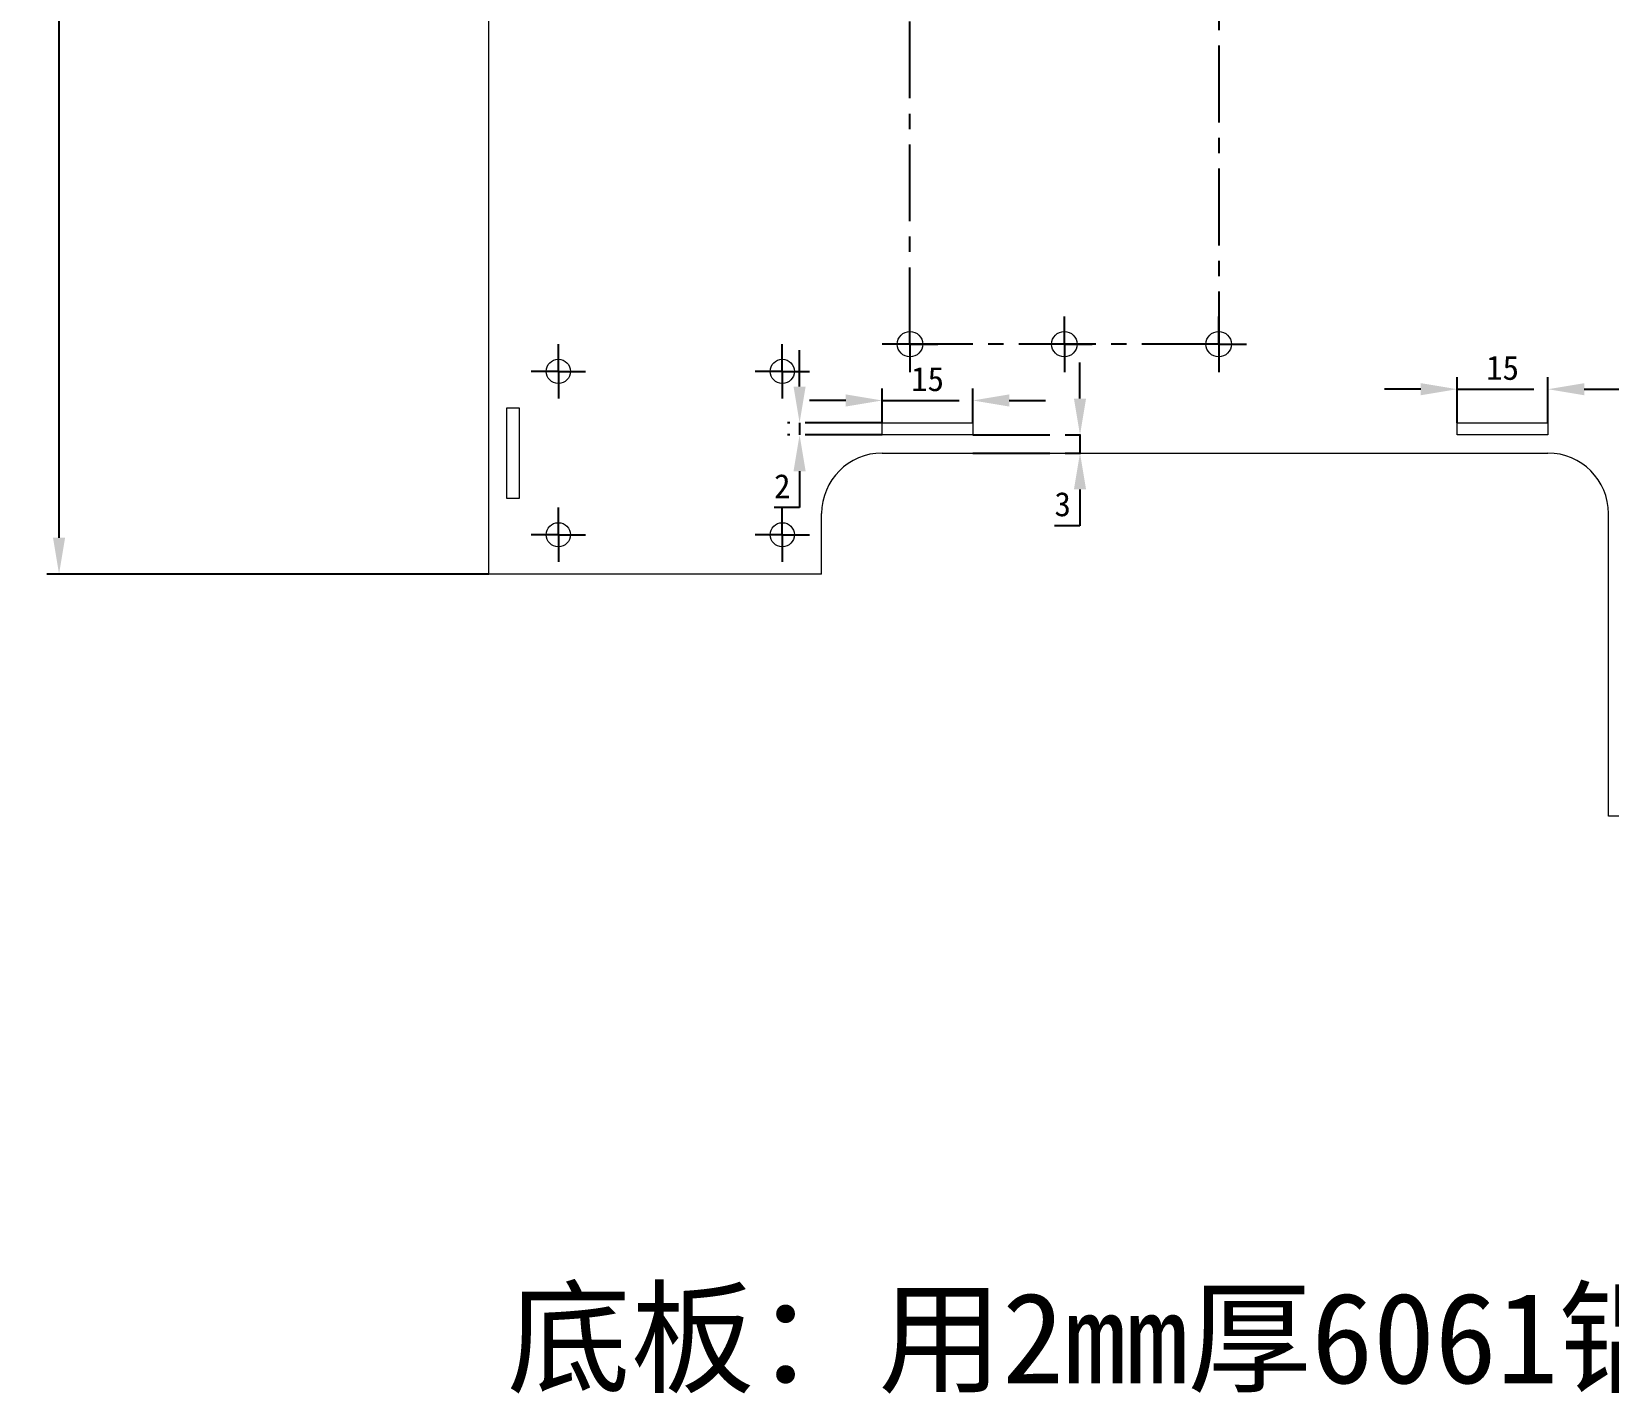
# Model space of a CAD drawing. Header units: millimetres. Extents: x -1259 to 2179, y 223 to 757.
# Drawn here: x 89.4 to 350, y 225.2 to 450.8 of the extents above; entities that cross this region are included whole.
import ezdxf

# ---------------------------------------------------------------- set-up
doc = ezdxf.new("R2010")
doc.units = ezdxf.units.MM
doc.header["$PDSIZE"] = -1
doc.linetypes.add('CENTERX2', pattern=[20.32, 12.7, -2.54, 2.54, -2.54])
doc.layers.add('10', color=7, linetype='Continuous')
doc.dimstyles.new('ISO-25', dxfattribs={"dimtxt": 2.5, "dimasz": 2.5, "dimexe": 1.25, "dimexo": 0.625, "dimtad": 1, "dimtxsty": 'Standard', "dimcen": 2.5, "dimadec": 0, "dimazin": 0, "dimtfac": 1, "dimtmove": 0, "dimatfit": 3, "dimfxl": 1, "dimarcsym": 0})

# ---------------------------------------------------------------- blocks, each defined once
blk = doc.blocks.new('SW_CENTERMARKSYMBOL_8')
at = {"layer": '10', "color": 0}
for p, q in [((0, 2.5), (0, 4.5)), ((-2.5, 0), (-4.5, 0)), ((0, 0), (-2.5, 0)), ((0, 0), (0, 2.5)), ((0, 0), (0, -2.5)), ((0, 0), (2.5, 0)), ((2.5, 0), (4.5, 0)), ((0, -2.5), (0, -4.5))]:
    blk.add_line(p, q, dxfattribs=at)
blk = doc.blocks.new('SW_CENTERMARKSYMBOL_9')
at = {"layer": '10', "color": 0}
for p, q in [((0, 2.5), (0, 4.5)), ((-2.5, 0), (-4.5, 0)), ((0, 0), (-2.5, 0)), ((0, 0), (0, 2.5)), ((0, 0), (0, -2.5)), ((0, 0), (2.5, 0)), ((2.5, 0), (4.5, 0)), ((0, -2.5), (0, -4.5))]:
    blk.add_line(p, q, dxfattribs=at)
blk = doc.blocks.new('SW_CENTERMARKSYMBOL_10')
at = {"layer": '10', "color": 0}
for p, q in [((0, 2.5), (0, 4.5)), ((-2.5, 0), (-4.5, 0)), ((0, 0), (-2.5, 0)), ((0, 0), (0, 2.5)), ((0, 0), (0, -2.5)), ((0, 0), (2.5, 0)), ((2.5, 0), (4.5, 0)), ((0, -2.5), (0, -4.5))]:
    blk.add_line(p, q, dxfattribs=at)
blk = doc.blocks.new('SW_CENTERMARKSYMBOL_11')
at = {"layer": '10', "color": 0}
for p, q in [((0, 2.5), (0, 4.5)), ((-2.5, 0), (-4.5, 0)), ((0, 0), (-2.5, 0)), ((0, 0), (0, 2.5)), ((0, 0), (0, -2.5)), ((0, 0), (2.5, 0)), ((2.5, 0), (4.5, 0)), ((0, -2.5), (0, -4.5))]:
    blk.add_line(p, q, dxfattribs=at)
blk = doc.blocks.new('SW_CENTERMARKSYMBOL_33')
at = {"layer": '10', "color": 0}
for p, q in [((0, 2.5), (0, 4.6)), ((-2.5, 0), (-4.6, 0)), ((0, 0), (-2.5, 0)), ((0, 0), (0, 2.5)), ((0, 0), (0, -2.5)), ((0, 0), (2.5, 0)), ((2.5, 0), (4.6, 0)), ((0, -2.5), (0, -4.6))]:
    blk.add_line(p, q, dxfattribs=at)
blk = doc.blocks.new('SW_CENTERMARKSYMBOL_34')
at = {"layer": '10', "color": 0}
for p, q in [((0, 2.5), (0, 4.6)), ((-2.5, 0), (-4.6, 0)), ((0, 0), (-2.5, 0)), ((0, 0), (0, 2.5)), ((0, 0), (0, -2.5)), ((0, 0), (2.5, 0)), ((2.5, 0), (4.6, 0)), ((0, -2.5), (0, -4.6))]:
    blk.add_line(p, q, dxfattribs=at)
blk = doc.blocks.new('SW_CENTERMARKSYMBOL_35')
at = {"layer": '10', "color": 0}
for p, q in [((0, 2.5), (0, 4.6)), ((-2.5, 0), (-4.6, 0)), ((0, 0), (-2.5, 0)), ((0, 0), (0, 2.5)), ((0, 0), (0, -2.5)), ((0, 0), (2.5, 0)), ((2.5, 0), (4.6, 0)), ((0, -2.5), (0, -4.6))]:
    blk.add_line(p, q, dxfattribs=at)
blk = doc.blocks.new('SW_CENTERMARKSYMBOL_52')
at = {"layer": '10', "color": 0}
for p, q in [((0, 2.5), (0, 4.5)), ((-2.5, 0), (-4.5, 0)), ((0, 0), (-2.5, 0)), ((0, 0), (0, 2.5)), ((0, 0), (0, -2.5)), ((0, 0), (2.5, 0)), ((2.5, 0), (4.5, 0)), ((0, -2.5), (0, -4.5))]:
    blk.add_line(p, q, dxfattribs=at)
blk = doc.blocks.new('SW_CENTERMARKSYMBOL_53')
at = {"layer": '10', "color": 0}
for p, q in [((0, 2.5), (0, 4.5)), ((-2.5, 0), (-4.5, 0)), ((0, 0), (-2.5, 0)), ((0, 0), (0, 2.5)), ((0, 0), (0, -2.5)), ((0, 0), (2.5, 0)), ((2.5, 0), (4.5, 0)), ((0, -2.5), (0, -4.5))]:
    blk.add_line(p, q, dxfattribs=at)
blk = doc.blocks.new('SW_CENTERMARKSYMBOL_54')
at = {"layer": '10', "color": 0}
for p, q in [((0, 2.5), (0, 4.5)), ((-2.5, 0), (-4.5, 0)), ((0, 0), (-2.5, 0)), ((0, 0), (0, 2.5)), ((0, 0), (0, -2.5)), ((0, 0), (2.5, 0)), ((2.5, 0), (4.5, 0)), ((0, -2.5), (0, -4.5))]:
    blk.add_line(p, q, dxfattribs=at)
blk = doc.blocks.new('SW_CENTERMARKSYMBOL_55')
at = {"layer": '10', "color": 0}
for p, q in [((0, 2.5), (0, 4.5)), ((-2.5, 0), (-4.5, 0)), ((0, 0), (-2.5, 0)), ((0, 0), (0, 2.5)), ((0, 0), (0, -2.5)), ((0, 0), (2.5, 0)), ((2.5, 0), (4.5, 0)), ((0, -2.5), (0, -4.5))]:
    blk.add_line(p, q, dxfattribs=at)
blk = doc.blocks.new('SW_CENTERMARKSYMBOL_77')
at = {"layer": '10', "color": 0}
for p, q in [((0, 2.5), (0, 4.6)), ((-2.5, 0), (-4.6, 0)), ((0, 0), (-2.5, 0)), ((0, 0), (0, 2.5)), ((0, 0), (0, -2.5)), ((0, 0), (2.5, 0)), ((2.5, 0), (4.6, 0)), ((0, -2.5), (0, -4.6))]:
    blk.add_line(p, q, dxfattribs=at)
blk = doc.blocks.new('SW_CENTERMARKSYMBOL_78')
at = {"layer": '10', "color": 0}
for p, q in [((0, 2.5), (0, 4.6)), ((-2.5, 0), (-4.6, 0)), ((0, 0), (-2.5, 0)), ((0, 0), (0, 2.5)), ((0, 0), (0, -2.5)), ((0, 0), (2.5, 0)), ((2.5, 0), (4.6, 0)), ((0, -2.5), (0, -4.6))]:
    blk.add_line(p, q, dxfattribs=at)
blk = doc.blocks.new('SW_CENTERMARKSYMBOL_79')
at = {"layer": '10', "color": 0}
for p, q in [((0, 2.5), (0, 4.6)), ((-2.5, 0), (-4.6, 0)), ((0, 0), (-2.5, 0)), ((0, 0), (0, 2.5)), ((0, 0), (0, -2.5)), ((0, 0), (2.5, 0)), ((2.5, 0), (4.6, 0)), ((0, -2.5), (0, -4.6))]:
    blk.add_line(p, q, dxfattribs=at)
blk = doc.blocks.new('*D89')
at = {"color": 3, "lineweight": -2, "transparency": 16777216}
for p, q in [((164.96, 631.12), (91.97, 631.12)), ((93.97, 625.12), (93.97, 499.65)), ((93.97, 367.12), (93.97, 492.6)), ((164.96, 361.12), (91.97, 361.12))]:
    blk.add_line(p, q, dxfattribs=at)
at = {"color": 3, "transparency": 16777216}
for points in [[(92.97, 625.12), (94.97, 625.12), (93.97, 631.12)], [(92.97, 367.12), (94.97, 367.12), (93.97, 361.12)]]:
    blk.add_solid(points, dxfattribs=at)
at = {"layer": 'Defpoints', "color": 0, "transparency": 16777216}
for p in [(164.96, 631.12), (93.97, 361.12), (164.96, 361.12)]:
    blk.add_point(p, dxfattribs=at)
at = {"color": 3, "transparency": 16777216, "insert": (93.97, 496.12), "char_height": 4, "attachment_point": 5}
blk.add_mtext('270', dxfattribs=at)
blk = doc.blocks.new('*D117')
at = {"color": 3, "linetype": 'CENTERX2', "lineweight": -2, "transparency": 16777216}
for p, q in [((229.96, 386.12), (229.96, 391.82)), ((244.96, 386.12), (244.96, 391.82)), ((223.96, 389.82), (217.96, 389.82)), ((229.96, 389.82), (244.96, 389.82)), ((250.96, 389.82), (256.96, 389.82))]:
    blk.add_line(p, q, dxfattribs=at)
at = {"color": 3, "linetype": 'CENTERX2', "transparency": 16777216}
for points in [[(223.96, 390.82), (223.96, 388.82), (229.96, 389.82)], [(250.96, 390.82), (250.96, 388.82), (244.96, 389.82)]]:
    blk.add_solid(points, dxfattribs=at)
at = {"layer": 'Defpoints', "color": 0, "linetype": 'CENTERX2', "transparency": 16777216}
for p in [(244.96, 389.82), (229.96, 386.12), (244.96, 386.12)]:
    blk.add_point(p, dxfattribs=at)
at = {"color": 3, "linetype": 'CENTERX2', "transparency": 16777216, "insert": (237.46, 393.34), "char_height": 4, "attachment_point": 5}
blk.add_mtext('15', dxfattribs=at)
blk = doc.blocks.new('*D118')
at = {"color": 3, "linetype": 'CENTERX2', "lineweight": -2, "transparency": 16777216}
for p, q in [((324.96, 386.12), (324.96, 393.68)), ((339.96, 386.12), (339.96, 393.68)), ((318.96, 391.68), (312.96, 391.68)), ((324.96, 391.68), (339.96, 391.68)), ((345.96, 391.68), (351.96, 391.68))]:
    blk.add_line(p, q, dxfattribs=at)
at = {"color": 3, "linetype": 'CENTERX2', "transparency": 16777216}
for points in [[(318.96, 392.68), (318.96, 390.68), (324.96, 391.68)], [(345.96, 392.68), (345.96, 390.68), (339.96, 391.68)]]:
    blk.add_solid(points, dxfattribs=at)
at = {"layer": 'Defpoints', "color": 0, "linetype": 'CENTERX2', "transparency": 16777216}
for p in [(339.96, 391.68), (324.96, 386.12), (339.96, 386.12)]:
    blk.add_point(p, dxfattribs=at)
at = {"color": 3, "linetype": 'CENTERX2', "transparency": 16777216, "insert": (332.46, 395.2), "char_height": 4, "attachment_point": 5}
blk.add_mtext('15', dxfattribs=at)
blk = doc.blocks.new('*D121')
at = {"color": 3, "linetype": 'CENTERX2', "lineweight": -2, "transparency": 16777216}
for p, q in [((262.65, 390.12), (262.65, 396.12)), ((244.96, 384.12), (264.65, 384.12)), ((262.65, 384.12), (262.65, 381.12)), ((244.96, 381.12), (264.65, 381.12)), ((262.65, 375.12), (262.65, 369.12)), ((262.65, 369.12), (258.46, 369.12))]:
    blk.add_line(p, q, dxfattribs=at)
at = {"color": 3, "linetype": 'CENTERX2', "transparency": 16777216}
for points in [[(261.65, 390.12), (263.65, 390.12), (262.65, 384.12)], [(261.65, 375.12), (263.65, 375.12), (262.65, 381.12)]]:
    blk.add_solid(points, dxfattribs=at)
at = {"layer": 'Defpoints', "color": 0, "linetype": 'CENTERX2', "transparency": 16777216}
for p in [(244.96, 384.12), (244.96, 381.12), (262.65, 381.12)]:
    blk.add_point(p, dxfattribs=at)
at = {"color": 3, "linetype": 'CENTERX2', "transparency": 16777216, "insert": (259.79, 372.65), "char_height": 4, "attachment_point": 5}
blk.add_mtext('3', dxfattribs=at)
blk = doc.blocks.new('*D122')
at = {"color": 3, "linetype": 'CENTERX2', "lineweight": -2, "transparency": 16777216}
for p, q in [((216.32, 392.12), (216.32, 398.12)), ((229.96, 386.12), (214.32, 386.12)), ((216.32, 386.12), (216.32, 384.12)), ((229.96, 384.12), (214.32, 384.12)), ((216.32, 378.12), (216.32, 372.12)), ((216.32, 372.12), (212.13, 372.12))]:
    blk.add_line(p, q, dxfattribs=at)
at = {"color": 3, "linetype": 'CENTERX2', "transparency": 16777216}
for points in [[(215.32, 392.12), (217.32, 392.12), (216.32, 386.12)], [(215.32, 378.12), (217.32, 378.12), (216.32, 384.12)]]:
    blk.add_solid(points, dxfattribs=at)
at = {"layer": 'Defpoints', "color": 0, "linetype": 'CENTERX2', "transparency": 16777216}
for p in [(229.96, 386.12), (216.32, 384.12), (229.96, 384.12)]:
    blk.add_point(p, dxfattribs=at)
at = {"color": 3, "linetype": 'CENTERX2', "transparency": 16777216, "insert": (213.46, 375.65), "char_height": 4, "attachment_point": 5}
blk.add_mtext('2', dxfattribs=at)

msp = doc.modelspace()

# ---------------------------------------------------------------- linework, layer by layer
at = {"color": 7, "linetype": 'Continuous', "lineweight": 15}
for p, q in [((164.963, 361.121), (164.963, 631.121)), ((167.963, 388.621), (169.963, 388.621)), ((167.963, 373.621), (167.963, 388.621)), ((169.963, 388.621), (169.963, 373.621)), ((229.963, 384.121), (229.963, 386.121)), ((229.963, 386.121), (244.963, 386.121)), ((244.963, 386.121), (244.963, 384.121)), ((324.963, 384.121), (324.963, 386.121)), ((324.963, 386.121), (339.963, 386.121)), ((339.963, 386.121), (339.963, 384.121)), ((244.963, 384.121), (229.963, 384.121)), ((339.963, 384.121), (324.963, 384.121)), ((229.963, 381.121), (339.963, 381.121)), ((169.963, 373.621), (167.963, 373.621)), ((219.963, 361.121), (219.963, 371.121)), ((349.963, 321.121), (349.963, 371.121)), ((219.963, 361.121), (164.963, 361.121)), ((399.963, 321.121), (349.963, 321.121))]:
    msp.add_line(p, q, dxfattribs=at)
at = {"color": 1, "linetype": 'CENTERX2'}
for p, q in [((234.563, 399.121), (234.563, 489.121)), ((285.563, 489.121), (285.563, 399.121)), ((285.563, 399.121), (234.563, 399.121))]:
    msp.add_line(p, q, dxfattribs=at)
at = {"color": 7, "linetype": 'Continuous', "lineweight": 15}
for centre, radius in [((234.563, 399.121), 2.1), ((260.063, 399.121), 2.1), ((285.563, 399.121), 2.1), ((176.463, 394.621), 2), ((213.463, 394.621), 2), ((176.463, 367.621), 2), ((213.463, 367.621), 2)]:
    msp.add_circle(centre, radius, dxfattribs=at)
for centre, start, end in [((229.963, 371.121), 90, 180), ((339.963, 371.121), 0, 90)]:
    msp.add_arc(centre, 10, start, end, dxfattribs=at)

# ---------------------------------------------------------------- block references
at = {"layer": '10'}
for name, p in [('SW_CENTERMARKSYMBOL_35', (234.563, 399.121)), ('SW_CENTERMARKSYMBOL_79', (234.563, 399.121)), ('SW_CENTERMARKSYMBOL_34', (260.063, 399.121)), ('SW_CENTERMARKSYMBOL_78', (260.063, 399.121)), ('SW_CENTERMARKSYMBOL_33', (285.563, 399.121)), ('SW_CENTERMARKSYMBOL_77', (285.563, 399.121)), ('SW_CENTERMARKSYMBOL_10', (176.463, 394.621)), ('SW_CENTERMARKSYMBOL_54', (176.463, 394.621)), ('SW_CENTERMARKSYMBOL_9', (213.463, 394.621)), ('SW_CENTERMARKSYMBOL_53', (213.463, 394.621)), ('SW_CENTERMARKSYMBOL_11', (176.463, 367.621)), ('SW_CENTERMARKSYMBOL_55', (176.463, 367.621)), ('SW_CENTERMARKSYMBOL_8', (213.463, 367.621)), ('SW_CENTERMARKSYMBOL_52', (213.463, 367.621))]:
    msp.add_blockref(name, p, dxfattribs=at)

# ---------------------------------------------------------------- texts
at = {"color": 1, "linetype": 'CENTERX2', "insert": (167.967, 242.379), "char_height": 15, "attachment_point": 1}
msp.add_mtext_dynamic_manual_height_columns('{\\fSimSun|b0|i0|c134|p2;\\C40;\\c3266552;底板：用2mm厚6061铝板加工，数量1个}', width=490.11574, gutter_width=17.5, heights=[0], dxfattribs=at)

# ---------------------------------------------------------------- dimensions: what is measured, and where the dimension line sits
dim = msp.add_aligned_dim(p1=(164.963, 631.121), p2=(164.963, 361.121), distance=-70.995, dimstyle='ISO-25', override={"dimtxt": 4, "dimasz": 6, "dimexe": 2, "dimexo": 0, "dimgap": 1.524, "dimtih": 1, "dimtoh": 1, "dimclrd": 3, "dimclre": 3, "dimclrt": 3, "dimadec": 2, "dimtzin": 0})
dim.commit()
dim.dimension.update_dxf_attribs({"geometry": '*D89', "text_midpoint": (93.967, 496.121)})
at = {"color": 1, "linetype": 'CENTERX2'}
for base, p1, p2, picture, middle in [((216.317, 384.121), (229.963, 386.121), (229.963, 384.121), '*D122', (213.46, 375.645)), ((262.65, 381.121), (244.963, 384.121), (244.963, 381.121), '*D121', (259.793, 372.645))]:
    dim = msp.add_linear_dim(base=base, p1=p1, p2=p2, angle=90, dimstyle='ISO-25', override={"dimtxt": 4, "dimasz": 6, "dimexe": 2, "dimexo": 0, "dimgap": 1.524, "dimtih": 1, "dimtoh": 1, "dimclrd": 3, "dimclre": 3, "dimclrt": 3, "dimadec": 2, "dimtzin": 0}, dxfattribs=at)
    dim.commit()
    dim.dimension.update_dxf_attribs({"geometry": picture, "text_midpoint": middle})
for base, p1, p2, picture, middle in [((339.963, 391.678), (324.963, 386.121), (339.963, 386.121), '*D118', (332.463, 395.202)), ((244.963, 389.816), (229.963, 386.121), (244.963, 386.121), '*D117', (237.463, 393.34))]:
    dim = msp.add_linear_dim(base=base, p1=p1, p2=p2, dimstyle='ISO-25', override={"dimtxt": 4, "dimasz": 6, "dimexe": 2, "dimexo": 0, "dimgap": 1.524, "dimtih": 1, "dimtoh": 1, "dimclrd": 3, "dimclre": 3, "dimclrt": 3, "dimadec": 2, "dimtzin": 0}, dxfattribs=at)
    dim.commit()
    dim.dimension.update_dxf_attribs({"geometry": picture, "text_midpoint": middle})

doc.saveas('drawing.dxf')
